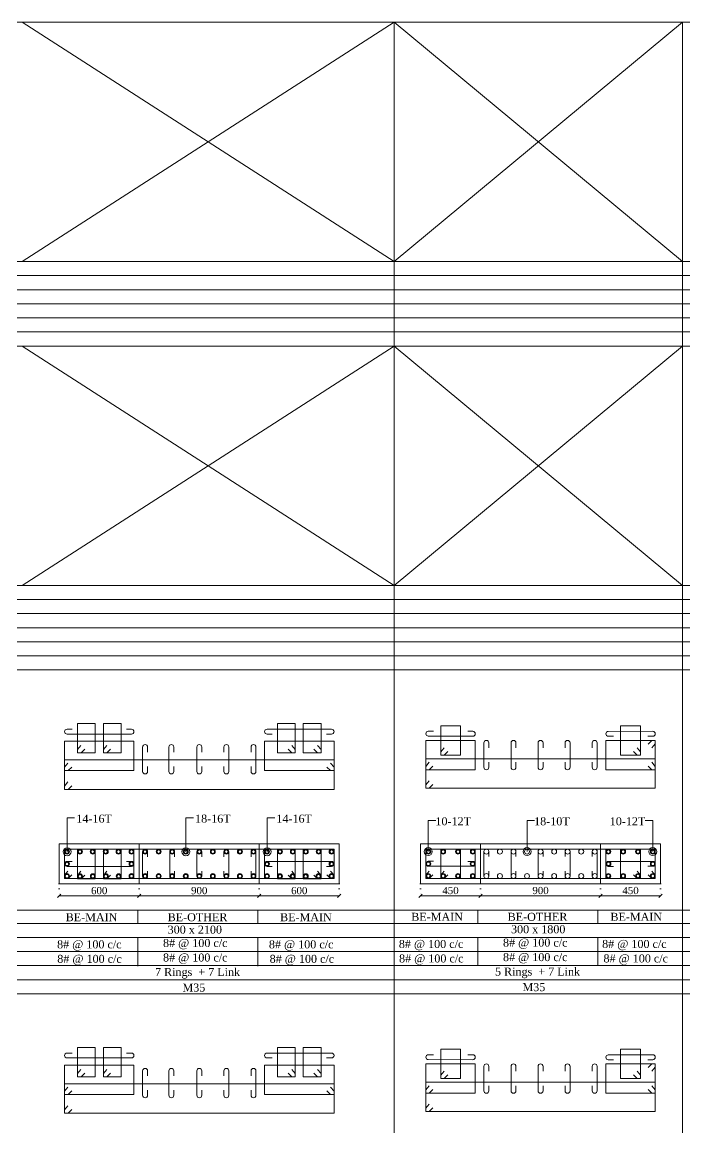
# Model space of a CAD drawing. Header units: millimetres. Extents: x 303 to 27724, y 300 to 68956.
# Drawn here: x 5224 to 10195, y 60667 to 68956 of the extents above; entities that cross this region are included whole.
import ezdxf

# ---------------------------------------------------------------- set-up
doc = ezdxf.new("R2010")
doc.units = ezdxf.units.MM
doc.linetypes.add('( Hidden )', pattern=[0.375, 0.25, -0.125])
doc.linetypes.add('DOT2', pattern=[0.125, 0, -0.125])
doc.layers.get('Defpoints').update_dxf_attribs({"lineweight": 0})
for name, color, linetype, lineweight in [('S-COL. STEEL DIA', 1, 'Continuous', 9), ('S-DIM FOOTING', 7, 'Continuous', 0), ('S-SECTION', 5, 'Continuous', 0), ('S-SECTION MARK', 7, 'Continuous', 0), ('S-SHEET', 7, 'Continuous', 0), ('S-STEEL', 1, 'Continuous', 9), ('S-STEEL-1', 1, 'Continuous', 0), ('S-STEEL-1 C.S.', 106, 'Continuous', 0), ('S-TEXT', 7, 'Continuous', 0)]:
    doc.layers.add(name, color=color, linetype=linetype, lineweight=lineweight)
doc.styles.add('AR', font='ARIALUNI.TTF', dxfattribs={"width": 0.8})
doc.styles.add('S-ROMANS', font='times.ttf')
doc.styles.add('TEXT', font='times.ttf')
doc.dimstyles.new('100', dxfattribs={"dimtxt": 180, "dimasz": 80, "dimexe": 0.18, "dimexo": 0.0625, "dimgap": 1, "dimtad": 1, "dimdec": 0, "dimzin": 0, "dimdsep": 46, "dimtxsty": 'AR', "dimblk": 'DOT', "dimcen": 0.09, "dimse1": 1, "dimse2": 1, "dimclrd": 50, "dimclrt": 256, "dimadec": 0, "dimazin": 0, "dimtfac": 1, "dimtdec": 0, "dimtix": 1, "dimtofl": 0, "dimtmove": 2, "dimatfit": 0, "dimfxl": 1, "dimtolj": 1, "dimtzin": 0, "dimlwd": -1, "dimarcsym": 0})
doc.dimstyles.new('SETU', dxfattribs={"dimtxt": 230, "dimasz": 0.2, "dimexe": 0.1, "dimexo": 0.1, "dimgap": 0.05, "dimtad": 1, "dimdec": 0, "dimzin": 0, "dimdsep": 46, "dimtxsty": 'TEXT', "dimblk": 'OBLIQUE', "dimcen": 0.09, "dimdle": 0.1, "dimclrd": 4, "dimclre": 256, "dimclrt": 256, "dimadec": 1, "dimazin": 0, "dimtfac": 1, "dimtdec": 0, "dimtix": 1, "dimtofl": 0, "dimtmove": 2, "dimatfit": 0, "dimfxl": 1, "dimtolj": 1, "dimtzin": 0, "dimlwd": -1, "dimlwe": -1, "dimarcsym": 1})

# ---------------------------------------------------------------- blocks, each defined once
blk = doc.blocks.new('_Oblique')
at = {"color": 0, "linetype": 'ByBlock', "lineweight": -2}
blk.add_line((-0.5, -0.5), (0.5, 0.5), dxfattribs=at)
blk = doc.blocks.new('*D1998')
at = {"layer": 'Defpoints', "color": 0}
for p in [(5502.6, 62495.6), (6102.6, 62495.6), (6102.6, 62405.7)]:
    blk.add_point(p, dxfattribs=at)
at = {"layer": 'S-DIM FOOTING', "linetype": 'DOT2', "ltscale": 300}
for p, q in [((5502.6, 62495.4), (5502.6, 62405.6)), ((6102.6, 62495.4), (6102.6, 62405.6))]:
    blk.add_line(p, q, dxfattribs=at)
at = {"layer": 'S-DIM FOOTING', "ltscale": 300}
blk.add_line((5502.5, 62405.7), (6102.7, 62405.7), dxfattribs=at)
at = {"layer": 'S-DIM FOOTING', "linetype": 'ByBlock', "xscale": 24, "yscale": 24, "zscale": 24, "rotation": 180}
blk.add_blockref('_Oblique', (5502.6, 62405.7), dxfattribs=at)
at = {"layer": 'S-DIM FOOTING', "linetype": 'ByBlock', "xscale": 24, "yscale": 24, "zscale": 24}
blk.add_blockref('_Oblique', (6102.6, 62405.7), dxfattribs=at)
at = {"layer": 'S-DIM FOOTING', "insert": (5802.6, 62445.2), "char_height": 54, "attachment_point": 5, "style": 'TEXT'}
blk.add_mtext('\\A1;600', dxfattribs=at)
blk = doc.blocks.new('*D1999')
at = {"layer": 'Defpoints', "color": 0}
for p in [(6102.6, 62495.6), (7002.6, 62495.6), (7002.6, 62405.7)]:
    blk.add_point(p, dxfattribs=at)
at = {"layer": 'S-DIM FOOTING', "linetype": 'DOT2', "ltscale": 300}
for p, q in [((6102.6, 62495.4), (6102.6, 62405.6)), ((7002.6, 62495.4), (7002.6, 62405.6))]:
    blk.add_line(p, q, dxfattribs=at)
at = {"layer": 'S-DIM FOOTING', "ltscale": 300}
blk.add_line((6102.5, 62405.7), (7002.7, 62405.7), dxfattribs=at)
at = {"layer": 'S-DIM FOOTING', "linetype": 'ByBlock', "xscale": 24, "yscale": 24, "zscale": 24, "rotation": 180}
blk.add_blockref('_Oblique', (6102.6, 62405.7), dxfattribs=at)
at = {"layer": 'S-DIM FOOTING', "linetype": 'ByBlock', "xscale": 24, "yscale": 24, "zscale": 24}
blk.add_blockref('_Oblique', (7002.6, 62405.7), dxfattribs=at)
at = {"layer": 'S-DIM FOOTING', "insert": (6552.6, 62445.2), "char_height": 54, "attachment_point": 5, "style": 'TEXT'}
blk.add_mtext('\\A1;900', dxfattribs=at)
blk = doc.blocks.new('*D2000')
at = {"layer": 'Defpoints', "color": 0}
for p in [(7002.6, 62495.6), (7602.6, 62495.6), (7602.6, 62405.7)]:
    blk.add_point(p, dxfattribs=at)
at = {"layer": 'S-DIM FOOTING', "linetype": 'DOT2', "ltscale": 300}
for p, q in [((7002.6, 62495.4), (7002.6, 62405.6)), ((7602.6, 62495.4), (7602.6, 62405.6))]:
    blk.add_line(p, q, dxfattribs=at)
at = {"layer": 'S-DIM FOOTING', "ltscale": 300}
blk.add_line((7002.5, 62405.7), (7602.7, 62405.7), dxfattribs=at)
at = {"layer": 'S-DIM FOOTING', "linetype": 'ByBlock', "xscale": 24, "yscale": 24, "zscale": 24, "rotation": 180}
blk.add_blockref('_Oblique', (7002.6, 62405.7), dxfattribs=at)
at = {"layer": 'S-DIM FOOTING', "linetype": 'ByBlock', "xscale": 24, "yscale": 24, "zscale": 24}
blk.add_blockref('_Oblique', (7602.6, 62405.7), dxfattribs=at)
at = {"layer": 'S-DIM FOOTING', "insert": (7302.6, 62445.2), "char_height": 54, "attachment_point": 5, "style": 'TEXT'}
blk.add_mtext('\\A1;600', dxfattribs=at)
blk = doc.blocks.new('*U4')
at = {"layer": 'S-COL. STEEL DIA'}
h = blk.add_hatch(color=256, dxfattribs=at)
h.dxf.hatch_style = 1
h.paths.add_polyline_path([(-18.5, 0, 1), (18.5, 0, 1)])
h.paths.add_polyline_path([(13, 0, -1), (-13, 0, -1)], flags=16)
at = {"layer": 'S-COL. STEEL DIA', "lineweight": 5}
for radius in [18.5, 13]:
    blk.add_circle((0, 0), radius, dxfattribs=at)
blk = doc.blocks.new('_Dot')
at = {"linetype": 'ByBlock', "lineweight": -2}
blk.add_line((-0.5, 0), (-1, 0), dxfattribs=at)
at = {"linetype": 'ByBlock', "const_width": 0.5}
blk.add_lwpolyline([(-0.25, 0, 1), (0.25, 0, 1)], format="xyb", close=True, dxfattribs=at)
blk = doc.blocks.new('*U6')
at = {"layer": 'S-COL. STEEL DIA', "lineweight": 5}
for radius in [18.5, 13, 13]:
    blk.add_circle((0, 0), radius, dxfattribs=at)
blk = doc.blocks.new('*D2037')
at = {"layer": 'Defpoints', "color": 0}
for p in [(8212, 62496.2), (8662, 62496.2), (8662, 62406.3)]:
    blk.add_point(p, dxfattribs=at)
at = {"layer": 'S-DIM FOOTING', "linetype": 'DOT2', "ltscale": 300}
for p, q in [((8212, 62496.1), (8212, 62406.2)), ((8662, 62496.1), (8662, 62406.2))]:
    blk.add_line(p, q, dxfattribs=at)
at = {"layer": 'S-DIM FOOTING', "ltscale": 300}
blk.add_line((8211.8, 62406.3), (8662.1, 62406.3), dxfattribs=at)
at = {"layer": 'S-DIM FOOTING', "linetype": 'ByBlock', "xscale": 24, "yscale": 24, "zscale": 24, "rotation": 180}
blk.add_blockref('_Oblique', (8212, 62406.3), dxfattribs=at)
at = {"layer": 'S-DIM FOOTING', "linetype": 'ByBlock', "xscale": 24, "yscale": 24, "zscale": 24}
blk.add_blockref('_Oblique', (8662, 62406.3), dxfattribs=at)
at = {"layer": 'S-DIM FOOTING', "insert": (8437, 62445.8), "char_height": 54, "attachment_point": 5, "style": 'TEXT'}
blk.add_mtext('\\A1;450', dxfattribs=at)
blk = doc.blocks.new('*D2038')
at = {"layer": 'Defpoints', "color": 0}
for p in [(8662, 62496.2), (9562, 62496.2), (9562, 62406.3)]:
    blk.add_point(p, dxfattribs=at)
at = {"layer": 'S-DIM FOOTING', "linetype": 'DOT2', "ltscale": 300}
for p, q in [((8662, 62496.1), (8662, 62406.2)), ((9562, 62496.1), (9562, 62406.2))]:
    blk.add_line(p, q, dxfattribs=at)
at = {"layer": 'S-DIM FOOTING', "ltscale": 300}
blk.add_line((8661.8, 62406.3), (9562.1, 62406.3), dxfattribs=at)
at = {"layer": 'S-DIM FOOTING', "linetype": 'ByBlock', "xscale": 24, "yscale": 24, "zscale": 24, "rotation": 180}
blk.add_blockref('_Oblique', (8662, 62406.3), dxfattribs=at)
at = {"layer": 'S-DIM FOOTING', "linetype": 'ByBlock', "xscale": 24, "yscale": 24, "zscale": 24}
blk.add_blockref('_Oblique', (9562, 62406.3), dxfattribs=at)
at = {"layer": 'S-DIM FOOTING', "insert": (9112, 62445.9), "char_height": 54, "attachment_point": 5, "style": 'TEXT'}
blk.add_mtext('\\A1;900', dxfattribs=at)
blk = doc.blocks.new('*D2039')
at = {"layer": 'Defpoints', "color": 0}
for p in [(9562, 62496.2), (10012, 62496.2), (10012, 62406.3)]:
    blk.add_point(p, dxfattribs=at)
at = {"layer": 'S-DIM FOOTING', "linetype": 'DOT2', "ltscale": 300}
for p, q in [((9562, 62496.1), (9562, 62406.2)), ((10012, 62496.1), (10012, 62406.2))]:
    blk.add_line(p, q, dxfattribs=at)
at = {"layer": 'S-DIM FOOTING', "ltscale": 300}
blk.add_line((9561.8, 62406.3), (10012.1, 62406.3), dxfattribs=at)
at = {"layer": 'S-DIM FOOTING', "linetype": 'ByBlock', "xscale": 24, "yscale": 24, "zscale": 24, "rotation": 180}
blk.add_blockref('_Oblique', (9562, 62406.3), dxfattribs=at)
at = {"layer": 'S-DIM FOOTING', "linetype": 'ByBlock', "xscale": 24, "yscale": 24, "zscale": 24}
blk.add_blockref('_Oblique', (10012, 62406.3), dxfattribs=at)
at = {"layer": 'S-DIM FOOTING', "insert": (9787, 62445.8), "char_height": 54, "attachment_point": 5, "style": 'TEXT'}
blk.add_mtext('\\A1;450', dxfattribs=at)
blk = doc.blocks.new('*U74')
at = {"layer": 'S-COL. STEEL DIA', "lineweight": 5}
blk.add_circle((0, 0), 18.5, dxfattribs=at)

msp = doc.modelspace()

# ---------------------------------------------------------------- linework, layer by layer
at = {"layer": 'S-SECTION'}
for points, elevation in [([(7602.6, 62495.6), (7602.6, 62795.6), (5502.6, 62795.6), (5502.6, 62495.6)], 7.7), ([(10012, 62496.2), (10012, 62796.2), (8212, 62796.2), (8212, 62496.2)], 7.6)]:
    msp.add_lwpolyline(points, close=True, dxfattribs=dict(at, elevation=elevation))
at = {"layer": 'S-SHEET', "color": 0}
for p, q in [((303, 68956, -1.6), (27724.1, 68956, -1.1)), ((303, 64099.9, -1.1), (27724.1, 64099.9, -1.1)), ((303, 61671.9, -1), (27724.1, 61671.9, -1))]:
    msp.add_line(p, q, dxfattribs=at)
at = {"layer": 'S-SHEET'}
for p, q in [((5224.3, 67160.7, -8.4), (8015, 68956, -8.5)), ((5224.3, 68956, -8.4), (8015, 67160.7, -8.5)), ((8015, 68956, -2), (8015, 299.8, -1.4)), ((8015, 68956, -8.5), (10175.6, 67160.7, -8.5)), ((10175.6, 68956, -1.1), (8015, 67160.7, -8.5)), ((10175.6, 68956, -1.1), (10175.6, 299.8, -0.6)), ((303, 67160.7, -8.5), (27724.1, 67160.7, -8.5)), ((303, 67055.5, -1.1), (27724.1, 67055.5, -1.1)), ((303, 66950.3, -1.1), (27724.1, 66950.3, -1.1)), ((303, 66950.3, -1.1), (27724.1, 66950.3, -1.1)), ((303, 66844.5, -1.1), (27724.1, 66844.5, -1.1)), ((303, 66739, -1.1), (27724.1, 66739, -1.1)), ((303, 66633.5, -1.1), (27724.1, 66633.5, -1.1)), ((303, 66528, -1.1), (27724.1, 66528, -1.1)), ((5224.3, 64732.7, -1.1), (8015, 66528, -1.2)), ((5224.3, 66528, -1.1), (8015, 64732.7, -1.2)), ((8015, 66528, -8.5), (10175.6, 64732.7, -8.5)), ((10175.6, 66528, -1.1), (8015, 64732.7, -8.5)), ((303, 64732.7, -1.1), (27724.1, 64732.7, -1.1)), ((303, 64627.5, -1.1), (27724.1, 64627.5, -1.1)), ((303, 64522.2, -1.1), (27724.1, 64522.2, -1.1)), ((303, 64522.2, -1.1), (27724.1, 64522.2, -1.1)), ((303, 64416.4, -1.1), (27724.1, 64416.4, -1.1)), ((303, 64310.9, -1.1), (27724.1, 64310.9, -1.1)), ((303, 64205.4, -1.1), (27724.1, 64205.4, -1.1)), ((303, 62298.9, 6.9), (27724.1, 62298.9, 6.9)), ((6092.9, 62295.8, -7.5), (6092.9, 62196.3, -7.5)), ((6992.9, 62295.8, -7.5), (6992.9, 62196.3, -7.5)), ((8642.4, 62298.8, -8.2), (8642.4, 62199.2, -8.2)), ((9542.4, 62298.8, -8.2), (9542.4, 62199.2, -8.2)), ((303, 62199.4, -1), (27724.1, 62199.4, -1)), ((303, 62199.4, 7.1), (27724.1, 62199.4, 7)), ((303, 62094.2, -1), (27724.1, 62094.2, -1)), ((303, 62094.2, -1), (27724.1, 62094.2, -1)), ((6092.9, 62091, -7.5), (6092.9, 61879.7, -7.5)), ((6992.9, 62091, -7.5), (6992.9, 61879.7, -7.5)), ((8642.4, 62094, -8.2), (8642.4, 61882.7, -8.2)), ((9542.4, 62094, -8.2), (9542.4, 61882.7, -8.2)), ((303, 61988.4, -1), (27724.1, 61988.4, -1)), ((303, 61882.9, -1), (27724.1, 61882.9, -1)), ((303, 61777.4, -1), (27724.1, 61777.4, -1))]:
    msp.add_line(p, q, dxfattribs=at)
at = {"layer": 'S-STEEL', "color": 3}
for points, elevation in [([(5598.7, 63655.6), (5561, 63655.6, 1), (5561, 63618.7), (6044.9, 63618.7, 1), (6044.9, 63655.6), (6007.7, 63655.6)], 7.1), ([(7098.7, 63618.7), (7061, 63618.7, -1), (7061, 63655.6), (7544.9, 63655.6, -1), (7544.9, 63618.7), (7507.7, 63618.7)], 6.7), ([(8308.1, 63639.9), (8270.4, 63639.9, 1), (8270.4, 63603), (8604.3, 63602.7, 1), (8604.3, 63639.6), (8567.1, 63639.6)], 7.2), ([(9658.1, 63602.4), (9620.4, 63602.4, -1), (9620.4, 63639.3), (9954.3, 63639.6, -1), (9954.3, 63602.7), (9917.1, 63602.7)], 7.2), ([(6165, 63484.4), (6165, 63522.1, 1), (6128.1, 63522.1), (6128.1, 63339, 1), (6165, 63339), (6165, 63376.3)], 7.4), ([(6361.8, 63484.4), (6361.8, 63522.1, 1), (6324.9, 63522.1), (6324.9, 63339, 1), (6361.8, 63339), (6361.8, 63376.3)], 7.4), ([(6571.4, 63484.4), (6571.4, 63522.1, 1), (6534.5, 63522.1), (6534.5, 63339, 1), (6571.4, 63339), (6571.4, 63376.3)], 7.4), ([(6737.7, 63484.4), (6737.7, 63522.1, -1), (6774.6, 63522.1), (6774.6, 63339, -1), (6737.7, 63339), (6737.7, 63376.3)], 7.4), ([(6941, 63484.4), (6941, 63522.1, -1), (6977.9, 63522.1), (6977.9, 63339, -1), (6941, 63339), (6941, 63376.3)], 7.4), ([(8724.4, 63407.8), (8724.4, 63370, -1), (8687.5, 63370), (8687.5, 63553.1, -1), (8724.4, 63553.1), (8724.4, 63515.9)], 7.6), ([(8927.6, 63407.8), (8927.6, 63370, -1), (8890.7, 63370), (8890.7, 63553.1, -1), (8927.6, 63553.1), (8927.6, 63515.9)], 7.6), ([(9130.8, 63407.8), (9130.8, 63370, -1), (9093.9, 63370), (9093.9, 63553.1, -1), (9130.8, 63553.1), (9130.8, 63515.9)], 7.6), ([(9296.3, 63407.8), (9296.3, 63370, 1), (9333.2, 63370), (9333.2, 63553.1, 1), (9296.3, 63553.1), (9296.3, 63515.9)], 7.6), ([(9499.6, 63407.8), (9499.6, 63370, 1), (9536.5, 63370), (9536.5, 63553.1, 1), (9499.6, 63553.1), (9499.6, 63515.9)], 7.6), ([(6165, 62699.4), (6165, 62737.1, 1), (6128.1, 62737.1), (6128.1, 62554, 1), (6165, 62554), (6165, 62591.3)], 7.4), ([(6368.2, 62699.4), (6368.2, 62737.1, 1), (6331.3, 62737.1), (6331.3, 62554, 1), (6368.2, 62554), (6368.2, 62591.3)], 7.4), ([(6571.4, 62699.4), (6571.4, 62737.1, 1), (6534.5, 62737.1), (6534.5, 62554, 1), (6571.4, 62554), (6571.4, 62591.3)], 7.4), ([(6737.7, 62699.4), (6737.7, 62737.1, -1), (6774.6, 62737.1), (6774.6, 62554, -1), (6737.7, 62554), (6737.7, 62591.3)], 7.4), ([(6941, 62699.4), (6941, 62737.1, -1), (6977.9, 62737.1), (6977.9, 62554, -1), (6941, 62554), (6941, 62591.3)], 7.4), ([(8724.4, 62700), (8724.4, 62737.7, 1), (8687.5, 62737.7), (8687.5, 62554.6, 1), (8724.4, 62554.6), (8724.4, 62591.9)], 7.6), ([(8927.6, 62700), (8927.6, 62737.7, 1), (8890.7, 62737.7), (8890.7, 62554.6, 1), (8927.6, 62554.6), (8927.6, 62591.9)], 7.6), ([(9130.8, 62700), (9130.8, 62737.7, 1), (9093.9, 62737.7), (9093.9, 62554.6, 1), (9130.8, 62554.6), (9130.8, 62591.9)], 7.6), ([(9296.3, 62700), (9296.3, 62737.7, -1), (9333.2, 62737.7), (9333.2, 62554.6, -1), (9296.3, 62554.6), (9296.3, 62591.9)], 7.6), ([(9499.6, 62700), (9499.6, 62737.7, -1), (9536.5, 62737.7), (9536.5, 62554.6, -1), (9499.6, 62554.6), (9499.6, 62591.9)], 7.6), ([(5598.7, 62664.3), (5561, 62664.3, 1), (5561, 62627.4), (6044.9, 62627.3, 1), (6044.9, 62664.3), (6007.7, 62664.3)], 7.1), ([(7098.7, 62627.3), (7061, 62627.3, -1), (7061, 62664.2), (7544.9, 62664.3, -1), (7544.9, 62627.3), (7507.7, 62627.3)], 6.7), ([(8308.1, 62664.9), (8270.4, 62664.9, 1), (8270.4, 62628), (8604.3, 62627.7, 1), (8604.3, 62664.6), (8567.1, 62664.6)], 7.2), ([(9658.1, 62627.4), (9620.4, 62627.4, -1), (9620.4, 62664.3), (9954.3, 62664.6, -1), (9954.3, 62627.7), (9917.1, 62627.7)], 7.2), ([(5598.7, 61227.8), (5561, 61227.8, 1), (5561, 61190.9), (6044.9, 61190.9, 1), (6044.9, 61227.8), (6007.7, 61227.8)], -7.5), ([(7098.7, 61190.9), (7061, 61190.9, -1), (7061, 61227.8), (7544.9, 61227.8, -1), (7544.9, 61190.9), (7507.7, 61190.9)], -7.8), ([(8308.1, 61215.1), (8270.4, 61215.1, 1), (8270.4, 61178.2), (8604.3, 61177.9, 1), (8604.3, 61214.8), (8567.1, 61214.8)], -8.1), ([(9658.1, 61177.5), (9620.4, 61177.5, -1), (9620.4, 61214.4), (9954.3, 61214.7, -1), (9954.3, 61177.8), (9917.1, 61177.8)], -8.1), ([(6165, 61056.6), (6165, 61094.3, 1), (6128.1, 61094.3), (6128.1, 60911.2, 1), (6165, 60911.2), (6165, 60948.4)], -7.1), ([(6361.8, 61056.6), (6361.8, 61094.3, 1), (6324.9, 61094.3), (6324.9, 60911.2, 1), (6361.8, 60911.2), (6361.8, 60948.4)], -7.1), ([(6571.4, 61056.6), (6571.4, 61094.3, 1), (6534.5, 61094.3), (6534.5, 60911.2, 1), (6571.4, 60911.2), (6571.4, 60948.4)], -7.1), ([(6737.7, 61056.6), (6737.7, 61094.3, -1), (6774.6, 61094.3), (6774.6, 60911.2, -1), (6737.7, 60911.2), (6737.7, 60948.4)], -7.1), ([(6941, 61056.6), (6941, 61094.3, -1), (6977.9, 61094.3), (6977.9, 60911.2, -1), (6941, 60911.2), (6941, 60948.4)], -7.1), ([(8724.4, 60982.9), (8724.4, 60945.2, -1), (8687.5, 60945.2), (8687.5, 61128.3, -1), (8724.4, 61128.3), (8724.4, 61091)], -7.7), ([(8927.6, 60982.9), (8927.6, 60945.2, -1), (8890.7, 60945.2), (8890.7, 61128.3, -1), (8927.6, 61128.3), (8927.6, 61091)], -7.7), ([(9130.8, 60982.9), (9130.8, 60945.2, -1), (9093.9, 60945.2), (9093.9, 61128.3, -1), (9130.8, 61128.3), (9130.8, 61091)], -7.7), ([(9296.3, 60982.9), (9296.3, 60945.2, 1), (9333.2, 60945.2), (9333.2, 61128.3, 1), (9296.3, 61128.3), (9296.3, 61091)], -7.7), ([(9499.6, 60982.9), (9499.6, 60945.2, 1), (9536.5, 60945.2), (9536.5, 61128.3, 1), (9499.6, 61128.3), (9499.6, 61091)], -7.7)]:
    msp.add_lwpolyline(points, format="xyb", dxfattribs=dict(at, elevation=elevation))
at = {"layer": 'S-STEEL', "color": 1}
for points, elevation in [([(9918.4, 63544.3), (9946, 63571.7), (9972, 63571.7), (9972, 63351.7), (9601.2, 63351.7), (9601.2, 63571.7), (9972, 63571.7), (9972, 63546.6), (9946.8, 63515.8)], 7.6), ([(5596.1, 63231.9), (5568.6, 63204.6), (5542.6, 63204.6), (5542.6, 63424.6), (7563.4, 63424.6), (7563.4, 63204.6), (5542.6, 63204.6), (5542.6, 63229.6), (5567.8, 63260.5)], 7.7), ([(8305.5, 63240.9), (8278, 63213.6), (8252, 63213.6), (8252, 63433.6), (9972.8, 63433.6), (9972.8, 63213.6), (8252, 63213.6), (8252, 63238.6), (8277.1, 63269.5)], 7.6), ([(5596.1, 62562.9), (5568.6, 62535.6), (5542.6, 62535.6), (5542.6, 62755.6), (7563.4, 62755.6), (7563.4, 62535.6), (5542.6, 62535.6), (5542.6, 62560.6), (5567.8, 62591.5)], 7.7), ([(8305.5, 62563.5), (8278, 62536.2), (8252, 62536.2), (8252, 62756.2), (9972.8, 62756.2), (9972.8, 62536.2), (8252, 62536.2), (8252, 62561.2), (8277.1, 62592.1)], 7.6), ([(9918.4, 61119.5), (9946, 61146.8), (9972, 61146.8), (9972, 60926.8), (9601.2, 60926.8), (9601.2, 61146.8), (9972, 61146.8), (9972, 61121.8), (9946.8, 61090.9)], -7.7), ([(5596.1, 60804.1), (5568.6, 60776.7), (5542.6, 60776.7), (5542.6, 60996.7), (7563.4, 60996.7), (7563.4, 60776.7), (5542.6, 60776.7), (5542.6, 60801.8), (5567.8, 60832.6)], -6.8), ([(8305.5, 60816), (8278, 60788.7), (8252, 60788.7), (8252, 61008.7), (9972.8, 61008.7), (9972.8, 60788.7), (8252, 60788.7), (8252, 60813.7), (8277.1, 60844.6)], -7.7)]:
    msp.add_lwpolyline(points, dxfattribs=dict(at, elevation=elevation))
at = {"layer": 'S-STEEL-1', "color": 41}
for points, elevation in [([(5693.7, 63504.7), (5666.2, 63477.4), (5640.1, 63477.4), (5640.1, 63697.9), (5772.9, 63697.6), (5772.9, 63477.1), (5640.1, 63477.4), (5640.1, 63502.4), (5665.3, 63533.3)], 7.4), ([(5887.2, 63504.7), (5859.7, 63477.4), (5833.7, 63477.4), (5833.7, 63697.9), (5966.4, 63697.6), (5966.4, 63477.1), (5833.7, 63477.4), (5833.7, 63502.4), (5858.9, 63533.3)], 7.4), ([(7218.7, 63504.7), (7246.2, 63477.4), (7272.3, 63477.4), (7272.3, 63697.9), (7139.5, 63697.6), (7139.5, 63477.1), (7272.3, 63477.4), (7272.3, 63502.4), (7247.1, 63533.3)], 7.4), ([(7412.3, 63504.7), (7439.8, 63477.4), (7465.8, 63477.4), (7465.8, 63697.9), (7333.1, 63697.6), (7333.1, 63477.1), (7465.8, 63477.4), (7465.8, 63502.4), (7440.6, 63533.3)], 7.4), ([(8416.8, 63488.4), (8389.3, 63461.1), (8363.2, 63461.1), (8363.3, 63681.1), (8512.7, 63681.1), (8512.7, 63461.1), (8363.2, 63461.1), (8363.2, 63486.1), (8388.4, 63516.9)], 7.6), ([(9807.9, 63488.4), (9835.4, 63461.1), (9861.5, 63461.1), (9861.5, 63681.1), (9712.1, 63681.1), (9712.1, 63461.1), (9861.5, 63461.1), (9861.5, 63486.1), (9836.3, 63516.9)], 7.6), ([(5693.7, 62562.1), (5666.2, 62534.8), (5640.1, 62534.8), (5640.1, 62755.3), (5772.9, 62755), (5772.9, 62534.5), (5640.1, 62534.8), (5640.1, 62559.8), (5665.3, 62590.7)], 7.4), ([(5887.2, 62562.1), (5859.7, 62534.8), (5833.7, 62534.8), (5833.7, 62755.3), (5966.4, 62755), (5966.4, 62534.5), (5833.7, 62534.8), (5833.7, 62559.8), (5858.9, 62590.7)], 7.4), ([(7218.7, 62562.1), (7246.2, 62534.8), (7272.3, 62534.8), (7272.3, 62755.3), (7139.5, 62755), (7139.5, 62534.5), (7272.3, 62534.8), (7272.3, 62559.8), (7247.1, 62590.7)], 7.4), ([(7412.3, 62562.1), (7439.8, 62534.8), (7465.8, 62534.8), (7465.8, 62755.3), (7333.1, 62755), (7333.1, 62534.5), (7465.8, 62534.8), (7465.8, 62559.8), (7440.6, 62590.7)], 7.4), ([(8416.8, 62563.5), (8389.3, 62536.2), (8363.2, 62536.2), (8363.3, 62756.2), (8512.7, 62756.2), (8512.7, 62536.2), (8363.2, 62536.2), (8363.2, 62561.2), (8388.4, 62592.1)], 7.6), ([(9807.9, 62563.5), (9835.4, 62536.2), (9861.5, 62536.2), (9861.5, 62756.2), (9712.1, 62756.2), (9712.1, 62536.2), (9861.5, 62536.2), (9861.5, 62561.2), (9836.3, 62592.1)], 7.6), ([(5693.7, 61076.9), (5666.2, 61049.6), (5640.1, 61049.6), (5640.1, 61270.1), (5772.9, 61269.8), (5772.9, 61049.3), (5640.1, 61049.6), (5640.1, 61074.6), (5665.3, 61105.4)], -7.1), ([(5887.2, 61076.9), (5859.7, 61049.6), (5833.7, 61049.6), (5833.7, 61270.1), (5966.4, 61269.8), (5966.4, 61049.3), (5833.7, 61049.6), (5833.7, 61074.6), (5858.9, 61105.4)], -7.1), ([(7218.7, 61076.9), (7246.2, 61049.6), (7272.3, 61049.6), (7272.3, 61270.1), (7139.5, 61269.8), (7139.5, 61049.3), (7272.3, 61049.6), (7272.3, 61074.6), (7247.1, 61105.4)], -7.1), ([(7412.3, 61076.9), (7439.8, 61049.6), (7465.8, 61049.6), (7465.8, 61270.1), (7333.1, 61269.8), (7333.1, 61049.3), (7465.8, 61049.6), (7465.8, 61074.6), (7440.6, 61105.4)], -7.1), ([(8416.8, 61063.5), (8389.3, 61036.2), (8363.2, 61036.2), (8363.3, 61256.2), (8512.7, 61256.2), (8512.7, 61036.2), (8363.2, 61036.2), (8363.2, 61061.2), (8388.4, 61092.1)], -7.7), ([(9807.9, 61063.5), (9835.4, 61036.2), (9861.5, 61036.2), (9861.5, 61256.2), (9712.1, 61256.2), (9712.1, 61036.2), (9861.5, 61036.2), (9861.5, 61061.2), (9836.3, 61092.1)], -7.7)]:
    msp.add_lwpolyline(points, dxfattribs=dict(at, elevation=elevation))
at = {"layer": 'S-STEEL-1', "color": 6}
for points, elevation in [([(5596.1, 63372), (5568.6, 63344.7), (5542.6, 63344.7), (5542.6, 63564.7), (6063.4, 63564.7), (6063.4, 63344.7), (5542.6, 63344.7), (5542.6, 63369.7), (5567.8, 63400.6)], 7.4), ([(7509.8, 63372), (7537.4, 63344.7), (7563.4, 63344.7), (7563.4, 63564.7), (7042.6, 63564.7), (7042.6, 63344.7), (7563.4, 63344.7), (7563.4, 63369.7), (7538.2, 63400.6)], 7.4), ([(8305.5, 63379), (8278, 63351.7), (8252, 63351.7), (8252, 63571.7), (8622.8, 63571.7), (8622.8, 63351.7), (8252, 63351.7), (8252, 63376.7), (8277.1, 63407.6)], 7.6), ([(9919.2, 63379), (9946.7, 63351.7), (9972.8, 63351.7), (9972.8, 63571.7), (9602, 63571.7), (9602, 63351.7), (9972.8, 63351.7), (9972.8, 63376.7), (9947.6, 63407.6)], 7.6), ([(5596.1, 62562.9), (5568.6, 62535.6), (5542.6, 62535.6), (5542.6, 62755.6), (6063.4, 62755.6), (6063.4, 62535.6), (5542.6, 62535.6), (5542.6, 62560.6), (5567.8, 62591.5)], 7.4), ([(7509.8, 62562.9), (7537.4, 62535.6), (7563.4, 62535.6), (7563.4, 62755.6), (7042.6, 62755.6), (7042.6, 62535.6), (7563.4, 62535.6), (7563.4, 62560.6), (7538.2, 62591.5)], 7.4), ([(8305.5, 62563.5), (8278, 62536.2), (8252, 62536.2), (8252, 62756.2), (8622.8, 62756.2), (8622.8, 62536.2), (8252, 62536.2), (8252, 62561.2), (8277.1, 62592.1)], 7.6), ([(9919.2, 62563.5), (9946.7, 62536.2), (9972.8, 62536.2), (9972.8, 62756.2), (9602, 62756.2), (9602, 62536.2), (9972.8, 62536.2), (9972.8, 62561.2), (9947.6, 62592.1)], 7.6), ([(5596.1, 60944.2), (5568.6, 60916.8), (5542.6, 60916.8), (5542.6, 61136.8), (6063.4, 61136.8), (6063.4, 60916.8), (5542.6, 60916.8), (5542.6, 60941.9), (5567.8, 60972.7)], -7.1), ([(7509.8, 60944.2), (7537.4, 60916.8), (7563.4, 60916.8), (7563.4, 61136.8), (7042.6, 61136.8), (7042.6, 60916.8), (7563.4, 60916.8), (7563.4, 60941.9), (7538.2, 60972.7)], -7.1), ([(8305.5, 60954.1), (8278, 60926.8), (8252, 60926.8), (8252, 61146.8), (8622.8, 61146.8), (8622.8, 60926.8), (8252, 60926.8), (8252, 60951.8), (8277.1, 60982.7)], -7.7), ([(9919.2, 60954.1), (9946.7, 60926.8), (9972.8, 60926.8), (9972.8, 61146.8), (9602, 61146.8), (9602, 60926.8), (9972.8, 60926.8), (9972.8, 60951.8), (9947.6, 60982.7)], -7.7)]:
    msp.add_lwpolyline(points, dxfattribs=dict(at, elevation=elevation))
at = {"layer": 'S-STEEL-1 C.S.', "color": 8, "linetype": '( Hidden )'}
for p, q in [((6102.6, 62495.6, 7.7), (6102.6, 62795.6, 7.7)), ((7002.6, 62495.6, 7.4), (7002.6, 62795.6, 7.4)), ((8662, 62496.2, 7.6), (8662, 62796.2, 7.6)), ((9562, 62496.2, 7.6), (9562, 62796.2, 7.6))]:
    msp.add_line(p, q, dxfattribs=at)

# ---------------------------------------------------------------- block references
at = {"layer": 'S-COL. STEEL DIA', "xscale": -1}
for name, p, rotation in [('*U4', (5561, 62737.1, 7.4), 180), ('*U4', (5753.9, 62737.1, 7.4), 90.19403361430257), ('*U4', (5947.5, 62737.1, 7.4), 90.19403361430257), ('*U4', (6146.5, 62737.1, 7.4), 180), ('*U4', (6248.1, 62737.1, 7.4), 180), ('*U4', (6349.7, 62737.1, 7.4), 180), ('*U4', (6451.4, 62737.1, 7.4), 180), ('*U4', (6553, 62737.1, 7.4), 180), ('*U4', (6654.6, 62737.1, 7.4), 180), ('*U4', (6756.2, 62737.1, 7.4), 180), ('*U4', (6857.8, 62737.1, 7.4), 180), ('*U4', (6959.4, 62737.1, 7.4), 180), ('*U4', (7061, 62737.1, 7.4), 180), ('*U4', (7254.6, 62737.1, 7.4), 89.8059663856968), ('*U4', (7448.1, 62737.1, 7.4), 89.8059663856968), ('*U6', (8270.4, 62737.7, 7.6), 180), ('*U74', (8705.9, 62737.7, 7.6), 180), ('*U74', (8807.5, 62737.7, 7.6), 180), ('*U74', (8909.1, 62737.7, 7.6), 180), ('*U74', (9010.7, 62737.7, 7.6), 180), ('*U74', (9112.4, 62737.7, 7.6), 180), ('*U74', (9214, 62737.7, 7.6), 180), ('*U74', (9315.6, 62737.7, 7.6), 180), ('*U74', (9417.2, 62737.7, 7.6), 180), ('*U74', (9518.8, 62737.7, 7.6), 180), ('*U6', (9620.4, 62737.7, 7.6), 180), ('*U6', (9731.7, 62737.7, 7.6), 180), ('*U6', (9843, 62737.7, 7.6), 180), ('*U4', (5658.6, 62553.2, 7.4), 270.1940336143028), ('*U4', (5852.1, 62553.2, 7.4), 270.1940336143028), ('*U4', (7157.6, 62553.2, 7.4), 269.8059663856972), ('*U4', (7351.2, 62553.2, 7.4), 269.8059663856972)]:
    msp.add_blockref(name, p, dxfattribs=dict(at, rotation=rotation))
at = {"layer": 'S-COL. STEEL DIA'}
for name, p, rotation in [('*U4', (5657.8, 62737.1, 7.4), 270.194033614303), ('*U4', (5851.4, 62737.1, 7.4), 270.194033614303), ('*U4', (6044.9, 62737.1, 7.4), 180), ('*U4', (7158.4, 62737.1, 7.4), 269.8059663856972), ('*U4', (7352, 62737.1, 7.4), 269.8059663856972), ('*U4', (7544.9, 62737.1, 7.4), 180), ('*U6', (8381.7, 62737.7, 7.6), 180), ('*U6', (8493, 62737.7, 7.6), 180), ('*U6', (8604.3, 62737.7, 7.6), 180), ('*U6', (9954.3, 62737.7, 7.6), 180), ('*U4', (5754.7, 62553.2, 7.4), 90.19403361430281), ('*U4', (5948.3, 62553.2, 7.4), 90.19403361430281), ('*U4', (7253.8, 62553.2, 7.4), 89.80596638569716), ('*U4', (7447.4, 62553.2, 7.4), 89.80596638569716)]:
    msp.add_blockref(name, p, dxfattribs=dict(at, rotation=rotation))
for name, p in [('*U4', (5561, 62645.6, 7.4)), ('*U4', (7061, 62645.6, 7.4)), ('*U6', (8270.4, 62646.2, 7.6)), ('*U6', (9621.2, 62646.2, 7.6)), ('*U4', (5561, 62554, 7.4)), ('*U4', (6146.5, 62554, 7.4)), ('*U4', (6248.1, 62554, 7.4)), ('*U4', (6349.7, 62554, 7.4)), ('*U4', (6451.4, 62554, 7.4)), ('*U4', (6553, 62554, 7.4)), ('*U4', (6654.6, 62554, 7.4)), ('*U4', (6756.2, 62554, 7.4)), ('*U4', (6857.8, 62554, 7.4)), ('*U4', (6959.4, 62554, 7.4)), ('*U4', (7061, 62554, 7.4)), ('*U6', (8270.4, 62554.6, 7.6)), ('*U74', (8705.9, 62554.6, 7.6)), ('*U74', (8807.5, 62554.6, 7.6)), ('*U74', (8909.1, 62554.6, 7.6)), ('*U74', (9010.7, 62554.6, 7.6)), ('*U74', (9112.4, 62554.6, 7.6)), ('*U74', (9214, 62554.6, 7.6)), ('*U74', (9315.6, 62554.6, 7.6)), ('*U74', (9417.2, 62554.6, 7.6)), ('*U74', (9518.8, 62554.6, 7.6)), ('*U6', (9620.4, 62554.6, 7.6)), ('*U6', (9731.7, 62554.6, 7.6)), ('*U6', (9843, 62554.6, 7.6))]:
    msp.add_blockref(name, p, dxfattribs=at)
at = {"layer": 'S-COL. STEEL DIA', "xscale": -1}
for name, p in [('*U4', (6044.9, 62645.6, 7.4)), ('*U4', (7544.9, 62645.6, 7.4)), ('*U6', (8603.5, 62646.2, 7.6)), ('*U6', (9954.3, 62646.2, 7.6)), ('*U4', (6044.9, 62554, 7.4)), ('*U4', (7544.9, 62554, 7.4)), ('*U6', (8381.7, 62554.6, 7.6)), ('*U6', (8493, 62554.6, 7.6)), ('*U6', (8604.3, 62554.6, 7.6)), ('*U6', (9954.3, 62554.6, 7.6))]:
    msp.add_blockref(name, p, dxfattribs=at)

# ---------------------------------------------------------------- texts
at = {"layer": 'S-TEXT', "color": 7, "style": 'TEXT'}
for s, p in [('14-16T', (5631.1, 62955.1, 7.4)), ('18-16T', (6521.5, 62955.1, 7.4)), ('14-16T', (7131.1, 62955.1, 7.4)), ('10-12T', (8323.8, 62935.3, 7.6)), ('18-10T', (9064.1, 62935.3, 7.6)), ('10-12T', (9631.1, 62935.3, 7.6))]:
    msp.add_text(s, height=60, dxfattribs=at).set_placement(p)
at = {"layer": 'S-TEXT', "style": 'S-ROMANS'}
for s, p in [('BE-MAIN ', (5551, 62216, -7.5)), ('BE-OTHER', (6316, 62216, -7.5)), ('BE-MAIN ', (7158.9, 62216, -7.5)), ('BE-MAIN ', (8142.5, 62219, -8.2)), ('BE-OTHER', (8865.5, 62219, -8.2)), ('BE-MAIN ', (9636, 62219, -8.2)), ('300 x 2100', (6315.7, 62122.8, -7.5)), ('300 x 1800', (8890.7, 62125.7, -8.2)), ('8# @ 100 c/c', (5486.5, 62012.5, -7.5)), ('8# @ 100 c/c', (6281, 62022.5, -7.5)), ('8# @ 100 c/c', (7075.2, 62012.5, -7.5)), ('8# @ 100 c/c', (8049.5, 62015.5, -8.2)), ('8# @ 100 c/c', (8830.5, 62025.5, -8.2)), ('8# @ 100 c/c', (9574, 62015.5, -8.2)), ('8# @ 100 c/c', (5488, 61903.9, -7.5)), ('8# @ 100 c/c', (6281, 61913.9, -7.5)), ('8# @ 100 c/c', (7080.6, 61903.9, -7.5)), ('8# @ 100 c/c', (8051, 61906.9, -8.2)), ('8# @ 100 c/c', (8830.5, 61916.9, -8.2)), ('8# @ 100 c/c', (9584, 61906.9, -8.2)), ('7 Rings  + 7 Link', (6221.2, 61805.4, -7.5)), ('5 Rings  + 7 Link', (8770.7, 61808.4, -8.2)), ('M35', (6427.1, 61688.7, -7.5)), ('M35', (8976.6, 61691.7, -8.2))]:
    msp.add_text(s, height=60, dxfattribs=at).set_placement(p)

# ---------------------------------------------------------------- dimensions: what is measured, and where the dimension line sits
at = {"layer": 'S-DIM FOOTING', "ltscale": 300}
for base, p1, p2, picture, middle in [((6102.6, 62405.7, 7.4), (5502.6, 62495.6, 7.7), (6102.6, 62495.6, 7.7), '*D1998', (5802.6, 62445.2, 7.4)), ((7002.6, 62405.7, 7.4), (6102.6, 62495.6, 7.7), (7002.6, 62495.6, 7.4), '*D1999', (6552.6, 62445.2, 7.4)), ((7602.6, 62405.7, 7.1), (7002.6, 62495.6, 7.4), (7602.6, 62495.6, 7.7), '*D2000', (7302.6, 62445.2, 7.1)), ((8662, 62406.3, 7.2), (8212, 62496.2, 7.6), (8662, 62496.2, 7.6), '*D2037', (8437, 62445.8, 7.2)), ((9562, 62406.3, 7.2), (8662, 62496.2, 7.6), (9562, 62496.2, 7.6), '*D2038', (9112, 62445.9, 7.2)), ((10012, 62406.3, 7.2), (9562, 62496.2, 7.6), (10012, 62496.2, 7.6), '*D2039', (9787, 62445.8, 7.2))]:
    dim = msp.add_linear_dim(base=base, p1=p1, p2=p2, angle=180, dimstyle='SETU', override={"dimscale": 1.2, "dimtxt": 45, "dimasz": 20, "dimgap": 10, "dimblk1": 'Oblique', "dimblk2": 'Oblique', "dimsah": 1, "dimclrd": 256, "dimarcsym": 1}, dxfattribs=at)
    dim.commit()
    dim.dimension.update_dxf_attribs({"geometry": picture, "text_midpoint": middle})

# ---------------------------------------------------------------- leaders
at = {"layer": 'S-SECTION MARK'}
for points in [[(5561.8, 62737.1, 7.7), (5561.8, 62990.9, 7.7), (5618.2, 62990.9, 7.7)], [(6452.2, 62737.1, 7.7), (6452.2, 62990.9, 7.7), (6508.6, 62990.9, 7.7)], [(7061.8, 62737.1, 7.7), (7061.8, 62990.9, 7.7), (7118.3, 62990.9, 7.7)], [(8270.4, 62737.7, 7.6), (8270.4, 62971.1, 7.6), (8326.8, 62971.1, 7.6)], [(9010.7, 62737.7, 7.6), (9010.7, 62971.1, 7.6), (9067.2, 62971.1, 7.6)], [(9953.5, 62737.7, 7.6), (9953.5, 62971.1, 7.6), (9897.1, 62971.1, 7.6)]]:
    msp.add_leader(points, dimstyle='100', override={"dimasz": 60, "dimtad": 0, "dimclrd": 256, "dimldrblk": 'DotBlank', "dimfxl": 50, "dimfxlon": 1, "dimarcsym": 1}, dxfattribs=at)

doc.saveas('drawing.dxf')
